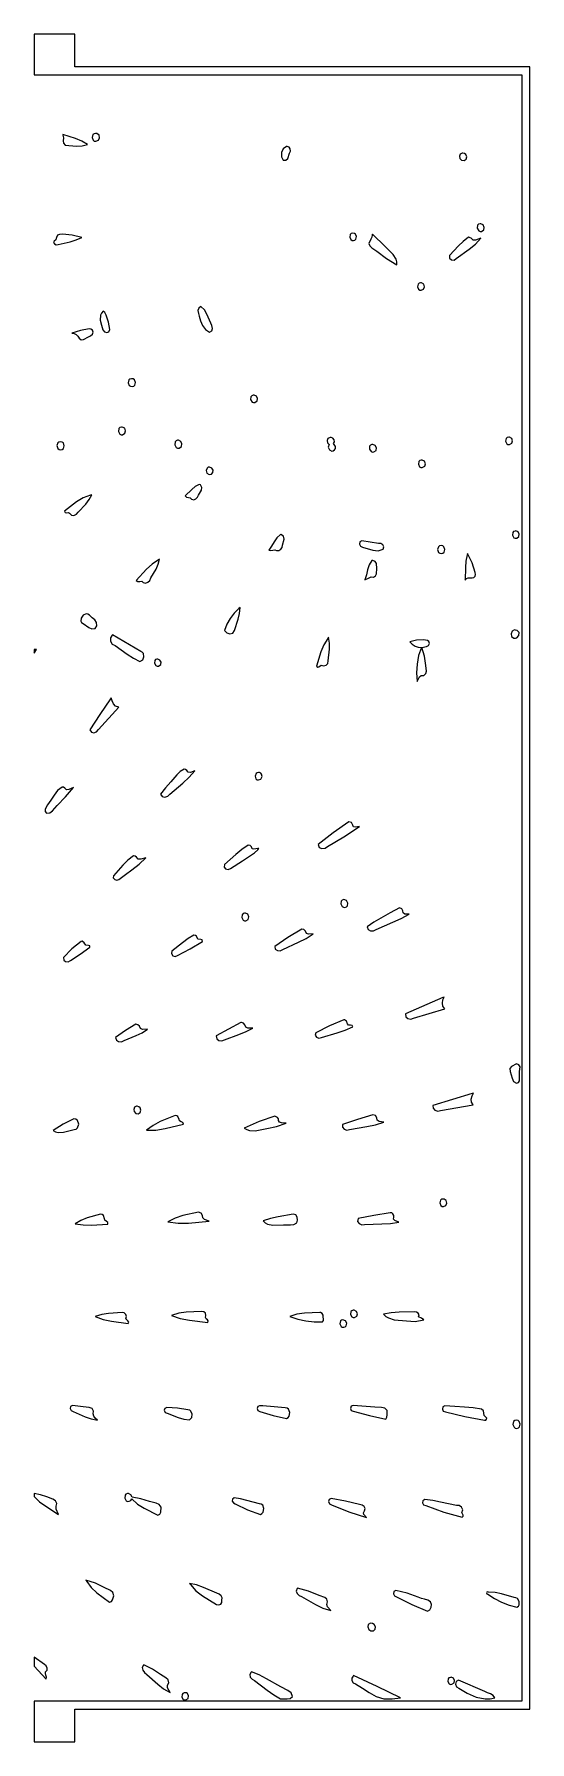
# Model space of a CAD drawing. Extents: x 0 to 6.1, y 0 to 21.
import ezdxf

# ---------------------------------------------------------------- set-up
doc = ezdxf.new("R2010")
doc.units = 0
doc.layers.add('Layer_1', color=7, linetype='CONTINUOUS')

msp = doc.modelspace()

# ---------------------------------------------------------------- linework, layer by layer
at = {"layer": 'Layer_1', "color": 7}
for points in [[(0, 20.999979), (0, 20.500027), (5.99998, 20.500027), (5.99998, 0.500007), (0, 0.500007), (0, 0), (0.499954, 0), (0.499954, 0.400017), (6.099968, 0.400017), (6.099968, 20.600017), (0.499954, 20.600017), (0.499954, 20.999979), (0, 20.999979), (0, 20.999979)], [(0.353108, 19.767517), (0.354209, 19.760517), (0.354773, 19.756768), (0.359654, 19.725026), (0.356591, 19.689889), (0.359729, 19.657544), (0.383215, 19.634178), (0.521264, 19.624073), (0.590214, 19.62851), (0.657555, 19.644596), (0.585976, 19.685523), (0.510544, 19.718533), (0.353119, 19.767517), (0.353108, 19.767517)], [(0.756268, 19.779533), (0.737193, 19.775683), (0.723944, 19.76453), (0.714374, 19.730189), (0.726457, 19.696253), (0.740274, 19.685606), (0.75909, 19.682464), (0.790808, 19.695329), (0.804418, 19.725719), (0.798259, 19.758488), (0.770667, 19.778486), (0.756389, 19.779533), (0.756389, 19.779533), (0.756268, 19.779533)], [(3.113704, 19.619957), (3.105602, 19.61946), (3.064899, 19.590515), (3.04317, 19.544488), (3.042074, 19.493337), (3.063268, 19.449024), (3.096869, 19.450902), (3.120159, 19.472853), (3.14369, 19.537163), (3.152627, 19.562045), (3.150517, 19.588938), (3.137497, 19.610642), (3.113704, 19.619956), (3.113704, 19.619957)], [(5.267689, 19.537495), (5.243891, 19.524731), (5.234812, 19.499303), (5.240201, 19.471184), (5.259807, 19.450348), (5.289772, 19.446248), (5.314364, 19.463181), (5.324977, 19.490965), (5.313, 19.519415), (5.296751, 19.532453), (5.276565, 19.537495), (5.267689, 19.537495), (5.267689, 19.537495)], [(0.347763, 18.538803), (0.312759, 18.538306), (0.287334, 18.526249), (0.277105, 18.500043), (0.268236, 18.472354), (0.246891, 18.455844), (0.240326, 18.435886), (0.251713, 18.419549), (0.27243, 18.411217), (0.293853, 18.415275), (0.445007, 18.445428), (0.518282, 18.469071), (0.588752, 18.500327), (0.469397, 18.52725), (0.347763, 18.538802), (0.347763, 18.538803)], [(3.921732, 18.552749), (3.902977, 18.549048), (3.890581, 18.538314), (3.883422, 18.505427), (3.897361, 18.473449), (3.911338, 18.463852), (3.929504, 18.461743), (3.947822, 18.467423), (3.96025, 18.478888), (3.968195, 18.510859), (3.954851, 18.541024), (3.940669, 18.55023), (3.921732, 18.552749), (3.921732, 18.552749)], [(4.162944, 18.541283), (4.161223, 18.534448), (4.160066, 18.529487), (4.156057, 18.502851), (4.143158, 18.478127), (4.118229, 18.427017), (4.12989, 18.394989), (4.1555, 18.371278), (4.215186, 18.331711), (4.335469, 18.242032), (4.463731, 18.164252), (4.463345, 18.199989), (4.454704, 18.232679), (4.419083, 18.290582), (4.319422, 18.388101), (4.163043, 18.541283), (4.163043, 18.541283), (4.162944, 18.541283)], [(5.343977, 18.501651), (5.279976, 18.45208), (5.221273, 18.395806), (5.110043, 18.27703), (5.11024, 18.244538), (5.134178, 18.224508), (5.167091, 18.221562), (5.194213, 18.24032), (5.353973, 18.355607), (5.430141, 18.417554), (5.496334, 18.490406), (5.432864, 18.467651), (5.402166, 18.468522), (5.378537, 18.491123), (5.343977, 18.501651), (5.343977, 18.501651)], [(5.496608, 18.669165), (5.486798, 18.669052), (5.467736, 18.662925), (5.456063, 18.649928), (5.452388, 18.61375), (5.470768, 18.58137), (5.486666, 18.573119), (5.506201, 18.573637), (5.534259, 18.592906), (5.539484, 18.624096), (5.525669, 18.653938), (5.496608, 18.669163), (5.496608, 18.669165)], [(4.755831, 17.940513), (4.737385, 17.937189), (4.725, 17.926762), (4.717308, 17.8943), (4.730545, 17.862523), (4.744321, 17.852954), (4.7625, 17.850831), (4.791701, 17.864955), (4.802904, 17.89454), (4.794856, 17.924582), (4.766304, 17.940073), (4.755831, 17.940513), (4.755831, 17.940513)], [(2.052176, 17.650188), (2.024669, 17.631403), (2.016288, 17.600472), (2.020835, 17.565323), (2.03211, 17.533882), (2.04752, 17.474349), (2.071555, 17.416181), (2.107756, 17.367171), (2.15966, 17.335114), (2.1874, 17.352423), (2.195286, 17.382325), (2.188639, 17.416031), (2.172781, 17.444751), (2.124914, 17.556295), (2.09594, 17.609316), (2.052176, 17.650188), (2.052176, 17.650188)], [(0.847934, 17.594295), (0.827296, 17.570722), (0.815568, 17.543756), (0.812675, 17.483334), (0.826932, 17.420404), (0.846015, 17.362344), (0.865227, 17.338778), (0.894188, 17.330953), (0.920931, 17.340187), (0.933492, 17.367801), (0.913626, 17.457188), (0.886584, 17.545292), (0.871925, 17.575228), (0.847999, 17.594295), (0.847999, 17.594295), (0.847934, 17.594295)], [(0.678877, 17.376014), (0.570152, 17.355221), (0.464566, 17.323648), (0.493737, 17.319564), (0.519062, 17.306952), (0.539271, 17.287005), (0.553091, 17.26092), (0.579205, 17.242943), (0.6094, 17.246094), (0.66719, 17.276079), (0.693119, 17.288423), (0.716415, 17.308592), (0.727418, 17.333477), (0.716469, 17.359974), (0.699208, 17.372031), (0.678877, 17.376014), (0.678877, 17.376014)], [(1.198618, 16.762622), (1.179287, 16.758786), (1.16616, 16.747588), (1.157563, 16.713239), (1.170926, 16.679838), (1.185249, 16.669825), (1.204349, 16.667647), (1.224901, 16.671934), (1.238883, 16.68321), (1.248124, 16.717084), (1.234045, 16.749983), (1.218877, 16.76004), (1.198618, 16.762622), (1.198618, 16.762622)], [(2.707019, 16.55983), (2.697043, 16.559547), (2.678542, 16.553897), (2.667348, 16.541472), (2.664253, 16.506682), (2.682499, 16.475945), (2.697982, 16.468587), (2.716829, 16.47003), (2.744715, 16.489396), (2.749972, 16.518801), (2.736205, 16.546269), (2.707019, 16.559823), (2.707019, 16.55983)], [(0.323729, 15.987558), (0.304117, 15.98427), (0.290597, 15.973609), (0.280911, 15.939712), (0.292839, 15.904946), (0.306335, 15.893201), (0.324547, 15.888394), (0.345038, 15.892662), (0.359663, 15.904136), (0.37128, 15.938937), (0.359326, 15.973258), (0.344487, 15.984131), (0.323729, 15.987558), (0.323729, 15.987558)], [(1.085288, 16.168301), (1.074872, 16.167751), (1.056085, 16.162395), (1.044023, 16.150096), (1.038393, 16.114918), (1.054611, 16.082701), (1.069862, 16.074106), (1.089313, 16.073934), (1.117903, 16.092172), (1.12561, 16.123511), (1.114163, 16.153654), (1.085288, 16.168302), (1.085288, 16.168301)], [(1.774692, 16.00663), (1.764276, 16.006023), (1.745693, 15.999226), (1.734174, 15.985743), (1.730241, 15.949124), (1.7483, 15.916977), (1.764271, 15.909084), (1.784175, 15.910112), (1.811481, 15.930791), (1.817448, 15.962761), (1.804407, 15.992535), (1.774692, 16.00663), (1.774692, 16.00663)], [(3.655605, 16.041246), (3.640777, 16.041077), (3.614682, 16.028779), (3.60443, 16.002486), (3.609265, 15.973372), (3.62843, 15.952607), (3.618781, 15.920191), (3.634102, 15.88953), (3.663192, 15.873843), (3.6794, 15.875746), (3.694851, 15.886351), (3.707261, 15.905537), (3.706289, 15.927778), (3.685427, 15.964734), (3.694813, 15.987715), (3.691215, 16.011454), (3.677267, 16.03096), (3.655605, 16.041242), (3.655605, 16.041246)], [(5.850269, 16.045049), (5.839629, 16.044937), (5.821893, 16.040302), (5.809833, 16.028772), (5.802106, 15.995021), (5.81518, 15.963669), (5.829122, 15.955138), (5.847788, 15.954702), (5.877914, 15.970359), (5.887967, 16.000052), (5.878552, 16.029655), (5.850272, 16.045047), (5.850269, 16.045049)], [(4.165975, 15.953493), (4.156496, 15.95338), (4.138019, 15.946619), (4.127241, 15.933447), (4.125668, 15.898022), (4.145559, 15.8674), (4.16161, 15.860233), (4.180693, 15.861878), (4.207742, 15.881969), (4.210898, 15.911782), (4.195272, 15.939547), (4.165975, 15.95349), (4.165975, 15.953493)], [(4.774571, 15.762276), (4.764154, 15.761994), (4.746306, 15.756981), (4.734609, 15.745337), (4.728385, 15.711796), (4.742926, 15.680657), (4.757184, 15.672016), (4.775674, 15.671209), (4.805536, 15.687415), (4.814097, 15.717493), (4.803172, 15.747193), (4.774573, 15.762269), (4.774571, 15.762276)], [(2.158946, 15.67557), (2.140818, 15.673437), (2.127885, 15.664575), (2.117149, 15.63478), (2.125823, 15.602422), (2.152991, 15.583737), (2.181269, 15.588697), (2.199107, 15.609409), (2.20272, 15.636867), (2.188326, 15.662065), (2.158946, 15.67557), (2.158946, 15.67557)], [(0.70991, 15.33525), (0.693318, 15.329848), (0.604325, 15.296913), (0.522301, 15.249911), (0.371794, 15.134222), (0.382915, 15.117782), (0.401228, 15.115187), (0.421112, 15.11617), (0.436948, 15.110464), (0.458329, 15.085088), (0.490215, 15.081761), (0.522064, 15.09561), (0.543334, 15.121764), (0.635586, 15.221793), (0.676314, 15.276096), (0.70991, 15.33525), (0.70991, 15.33525)], [(2.02996, 15.46247), (1.981708, 15.436418), (1.940163, 15.400171), (1.859912, 15.323564), (1.876202, 15.307415), (1.898932, 15.303501), (1.921472, 15.299463), (1.93719, 15.282939), (1.964452, 15.274494), (1.990101, 15.283828), (2.010834, 15.304445), (2.023347, 15.329848), (2.060249, 15.391499), (2.064327, 15.425591), (2.048425, 15.457068), (2.02996, 15.46247), (2.02996, 15.46247)], [(3.034165, 14.849298), (3.031343, 14.847424), (2.985634, 14.807039), (2.95233, 14.756113), (2.922387, 14.702156), (2.886758, 14.65268), (2.911941, 14.649358), (2.936832, 14.655872), (2.961009, 14.660129), (2.984048, 14.650035), (3.012538, 14.649862), (3.035538, 14.664705), (3.050404, 14.688915), (3.054494, 14.716843), (3.07471, 14.791357), (3.067764, 14.826449), (3.037352, 14.848252), (3.034154, 14.849299), (3.034165, 14.849298)], [(4.032967, 14.77086), (4.009267, 14.755331), (4.003921, 14.728189), (4.015482, 14.702911), (4.042503, 14.692974), (4.167474, 14.652873), (4.231808, 14.647776), (4.293966, 14.665413), (4.302938, 14.693489), (4.29048, 14.718556), (4.265241, 14.735228), (4.235871, 14.738118), (4.032967, 14.77086), (4.032967, 14.77086)], [(5.006577, 14.710116), (4.987316, 14.706889), (4.97397, 14.695878), (4.964447, 14.661054), (4.976858, 14.626742), (4.990929, 14.616371), (5.010051, 14.61404), (5.030429, 14.618655), (5.044755, 14.630116), (5.055464, 14.66411), (5.042598, 14.697088), (5.027455, 14.707279), (5.006577, 14.710116), (5.006577, 14.710116)], [(5.92766, 14.89108), (5.917517, 14.889977), (5.900046, 14.883298), (5.889387, 14.870649), (5.886302, 14.836863), (5.903854, 14.807462), (5.918992, 14.800293), (5.937637, 14.801286), (5.964395, 14.820718), (5.969942, 14.851034), (5.956842, 14.878925), (5.92766, 14.891079), (5.92766, 14.89108)], [(1.543239, 14.541996), (1.529072, 14.533562), (1.450528, 14.482689), (1.381759, 14.419719), (1.257433, 14.279617), (1.277604, 14.267906), (1.301032, 14.271005), (1.323524, 14.273187), (1.340886, 14.258726), (1.371858, 14.24898), (1.400926, 14.259462), (1.4242, 14.282958), (1.43779, 14.312249), (1.501352, 14.4225), (1.526874, 14.480531), (1.543239, 14.541996), (1.543239, 14.541996)], [(4.166912, 14.527388), (4.156496, 14.526892), (4.12287, 14.473381), (4.103916, 14.41335), (4.089671, 14.351138), (4.070175, 14.291082), (4.121643, 14.315903), (4.147147, 14.325589), (4.175292, 14.322611), (4.20225, 14.33815), (4.214346, 14.365178), (4.215364, 14.427618), (4.210907, 14.49039), (4.195658, 14.516156), (4.166912, 14.527388), (4.166912, 14.527388)], [(5.33389, 14.612937), (5.329976, 14.596235), (5.31261, 14.519628), (5.307481, 14.441463), (5.304841, 14.284192), (5.318365, 14.306212), (5.339032, 14.316171), (5.388294, 14.31473), (5.41129, 14.318751), (5.426578, 14.334094), (5.431902, 14.355685), (5.425005, 14.37845), (5.390973, 14.500312), (5.33389, 14.612937), (5.33389, 14.612937)], [(0.638748, 13.870561), (0.602777, 13.853301), (0.579063, 13.819123), (0.575917, 13.780747), (0.584655, 13.763959), (0.601653, 13.750892), (0.67164, 13.703842), (0.70863, 13.687143), (0.749819, 13.69147), (0.771219, 13.725062), (0.767436, 13.763874), (0.745459, 13.798978), (0.712281, 13.821447), (0.680235, 13.854833), (0.661501, 13.867178), (0.638748, 13.870561), (0.638748, 13.870561)], [(2.533441, 13.950983), (2.520321, 13.93858), (2.46206, 13.880785), (2.411686, 13.815252), (2.371409, 13.74368), (2.343438, 13.667768), (2.36965, 13.639751), (2.407194, 13.627132), (2.443452, 13.634143), (2.465807, 13.665011), (2.510482, 13.805572), (2.527064, 13.877155), (2.533441, 13.950982), (2.533441, 13.950983)], [(5.912666, 13.673005), (5.882814, 13.657917), (5.869579, 13.625948), (5.875778, 13.592593), (5.904233, 13.573345), (5.923457, 13.57144), (5.940136, 13.57728), (5.962846, 13.604561), (5.966337, 13.639908), (5.944582, 13.668044), (5.923085, 13.672178), (5.912666, 13.673005), (5.912666, 13.673005)], [(0.965564, 13.61419), (0.961926, 13.608127), (0.938634, 13.574861), (0.938984, 13.535075), (0.959225, 13.500271), (0.995607, 13.481954), (1.145107, 13.376409), (1.220865, 13.325462), (1.301253, 13.283351), (1.335992, 13.304918), (1.351116, 13.344036), (1.343734, 13.383941), (1.3307, 13.39895), (1.310956, 13.40787), (0.965564, 13.61419), (0.965564, 13.61419)], [(3.623524, 13.584535), (3.613768, 13.570203), (3.564211, 13.4909), (3.527649, 13.404628), (3.475798, 13.225914), (3.490008, 13.215041), (3.504365, 13.22144), (3.533566, 13.240742), (3.563607, 13.231708), (3.593713, 13.239485), (3.615078, 13.260749), (3.618893, 13.29217), (3.633538, 13.438481), (3.633711, 13.511768), (3.623524, 13.584535), (3.623524, 13.584535)], [(4.789675, 13.549974), (4.706001, 13.547587), (4.624973, 13.528366), (4.652801, 13.498019), (4.6873, 13.475748), (4.726175, 13.46223), (4.767131, 13.458141), (4.730857, 13.358178), (4.71141, 13.25382), (4.70614, 13.147415), (4.712394, 13.041312), (4.740893, 13.095696), (4.76351, 13.113321), (4.79403, 13.114348), (4.820789, 13.135953), (4.827675, 13.168017), (4.819495, 13.237655), (4.804198, 13.350718), (4.771926, 13.458086), (4.829389, 13.46938), (4.8537, 13.483498), (4.866129, 13.50753), (4.857882, 13.530281), (4.838401, 13.5438), (4.789675, 13.549974), (4.789675, 13.549974)], [(0, 13.433226), (0, 13.386483), (0.03098, 13.431683), (0, 13.433227), (0, 13.433226)], [(1.520309, 13.315597), (1.510826, 13.31466), (1.49399, 13.308573), (1.483773, 13.296461), (1.480976, 13.263635), (1.497996, 13.235142), (1.512551, 13.228444), (1.530395, 13.229938), (1.557928, 13.247082), (1.562673, 13.275946), (1.548758, 13.303221), (1.520309, 13.315597), (1.520309, 13.315597)], [(0.949909, 12.837638), (0.94098, 12.82474), (0.809507, 12.635594), (0.684829, 12.44396), (0.704246, 12.416294), (0.736123, 12.410109), (0.768963, 12.42165), (0.791269, 12.447157), (1.040531, 12.725576), (1.002765, 12.736611), (0.976149, 12.763701), (0.959068, 12.799744), (0.949909, 12.837638), (0.949909, 12.837638)], [(1.845138, 11.96093), (1.797019, 11.930802), (1.757657, 11.889675), (1.681373, 11.803889), (1.61524, 11.730323), (1.555033, 11.65484), (1.575662, 11.625503), (1.609128, 11.618606), (1.644362, 11.629811), (1.670293, 11.654784), (1.831509, 11.790771), (1.909017, 11.861919), (1.977209, 11.942188), (1.922269, 11.921759), (1.896106, 11.92396), (1.879479, 11.946763), (1.863906, 11.957905), (1.845138, 11.960929), (1.845138, 11.96093)], [(2.762747, 11.919093), (2.744652, 11.916733), (2.73135, 11.906862), (2.719645, 11.874533), (2.728678, 11.841995), (2.741298, 11.831862), (2.759496, 11.829135), (2.789795, 11.840289), (2.804163, 11.869683), (2.799312, 11.90121), (2.788651, 11.912739), (2.771953, 11.918762), (2.762747, 11.919092), (2.762747, 11.919093)], [(0.343682, 11.741602), (0.288714, 11.697204), (0.245974, 11.640356), (0.207192, 11.579424), (0.164098, 11.522769), (0.135182, 11.470338), (0.134439, 11.442615), (0.153678, 11.420684), (0.194639, 11.425283), (0.226593, 11.450243), (0.283822, 11.512792), (0.387526, 11.620618), (0.482699, 11.735869), (0.426582, 11.711518), (0.398688, 11.708886), (0.377472, 11.728042), (0.361826, 11.738264), (0.343682, 11.741602), (0.343682, 11.741602)], [(3.873113, 11.315016), (3.680215, 11.179129), (3.493603, 11.033897), (3.509105, 10.99988), (3.541832, 10.98627), (3.579686, 10.991016), (3.61057, 11.012068), (3.810938, 11.128694), (4.005295, 11.254658), (3.953793, 11.248543), (3.930817, 11.252795), (3.920134, 11.27384), (3.904254, 11.303617), (3.873113, 11.315016), (3.873113, 11.315016)], [(2.634203, 11.025463), (2.556259, 10.972534), (2.48301, 10.912758), (2.340517, 10.78833), (2.336521, 10.757801), (2.355621, 10.735377), (2.385648, 10.727082), (2.414434, 10.738941), (2.565823, 10.833416), (2.713191, 10.934071), (2.753733, 10.970645), (2.765796, 10.985622), (2.751667, 10.984618), (2.704645, 10.975794), (2.684424, 10.983109), (2.675213, 11.004572), (2.657534, 11.020658), (2.634203, 11.025463), (2.634203, 11.025463)], [(1.222705, 10.894274), (1.154947, 10.840643), (1.093061, 10.779731), (0.976478, 10.650967), (0.974489, 10.623051), (0.990984, 10.603014), (1.016983, 10.595571), (1.043505, 10.605437), (1.12306, 10.66451), (1.202255, 10.724499), (1.292164, 10.793386), (1.375723, 10.869745), (1.311286, 10.852845), (1.281016, 10.855081), (1.261347, 10.879501), (1.243719, 10.891448), (1.222705, 10.894274), (1.222705, 10.894274)], [(3.809173, 10.356673), (3.790303, 10.35121), (3.778459, 10.338879), (3.773691, 10.303683), (3.790551, 10.271224), (3.805741, 10.262316), (3.824718, 10.261644), (3.843664, 10.26893), (3.8555, 10.281469), (3.860125, 10.314426), (3.843161, 10.344749), (3.809173, 10.356673), (3.809173, 10.356673)], [(2.589719, 10.190813), (2.571591, 10.18447), (2.560034, 10.171573), (2.555009, 10.136025), (2.571404, 10.103975), (2.586622, 10.095452), (2.605981, 10.095232), (2.63472, 10.113128), (2.642685, 10.14563), (2.630796, 10.176772), (2.599972, 10.190592), (2.589719, 10.190818), (2.589719, 10.190813)], [(4.496099, 10.256297), (4.380894, 10.196379), (4.267784, 10.130455), (4.179926, 10.078761), (4.09757, 10.023298), (4.109907, 9.989327), (4.140489, 9.973397), (4.177764, 9.974205), (4.210183, 9.990446), (4.414478, 10.078267), (4.516017, 10.123609), (4.613396, 10.176647), (4.561186, 10.179773), (4.542057, 10.194102), (4.537826, 10.220468), (4.523111, 10.245521), (4.496099, 10.256297), (4.496099, 10.256297)], [(1.966572, 9.919945), (1.894653, 9.877223), (1.826951, 9.827735), (1.695648, 9.723437), (1.689115, 9.692998), (1.706397, 9.667561), (1.735379, 9.656461), (1.763945, 9.669032), (1.919505, 9.75279), (2.070916, 9.843547), (2.066067, 9.861968), (2.050388, 9.867526), (2.015298, 9.872762), (1.999571, 9.906331), (1.984901, 9.917227), (1.966572, 9.919945), (1.966572, 9.919945)], [(3.293127, 9.993753), (3.122409, 9.89309), (2.959862, 9.781976), (2.966871, 9.748899), (2.993779, 9.730655), (3.02852, 9.728397), (3.059024, 9.743281), (3.251521, 9.832328), (3.345967, 9.880165), (3.435065, 9.937474), (3.375272, 9.933091), (3.34965, 9.941123), (3.338932, 9.96713), (3.320241, 9.987616), (3.293127, 9.993753), (3.293127, 9.993753)], [(0.589579, 9.844209), (0.578832, 9.843712), (0.464516, 9.750876), (0.362921, 9.643621), (0.364268, 9.612973), (0.387652, 9.594645), (0.419355, 9.591943), (0.445657, 9.608178), (0.566845, 9.687795), (0.683949, 9.771723), (0.683398, 9.787808), (0.670686, 9.794691), (0.637427, 9.797741), (0.616999, 9.826224), (0.589579, 9.844208), (0.589579, 9.844209)], [(5.044226, 9.159268), (5.029014, 9.152874), (4.569133, 8.951736), (4.573729, 8.916611), (4.599401, 8.894612), (4.634771, 8.887904), (4.668464, 8.898654), (5.054865, 9.015126), (5.030589, 9.046029), (5.024103, 9.083512), (5.030338, 9.122837), (5.044226, 9.159268), (5.044226, 9.159268)], [(1.251644, 8.82446), (1.12485, 8.747745), (1.002606, 8.663285), (1.011722, 8.629119), (1.040092, 8.61102), (1.07604, 8.60938), (1.107889, 8.62459), (1.25508, 8.687374), (1.327577, 8.720831), (1.395456, 8.76311), (1.334213, 8.761341), (1.308403, 8.772456), (1.296845, 8.799876), (1.277885, 8.818867), (1.251644, 8.82446), (1.251644, 8.82446)], [(2.552514, 8.844855), (2.544905, 8.844138), (2.390515, 8.765483), (2.239532, 8.680317), (2.246703, 8.645628), (2.273924, 8.62562), (2.309692, 8.621536), (2.342501, 8.634622), (2.52054, 8.698777), (2.608521, 8.733699), (2.692355, 8.777827), (2.630276, 8.778327), (2.604146, 8.788193), (2.59402, 8.81542), (2.577633, 8.836356), (2.552514, 8.844855), (2.552514, 8.844855)], [(3.819813, 8.880409), (3.809119, 8.880352), (3.63327, 8.806251), (3.464554, 8.718515), (3.45883, 8.688946), (3.476042, 8.665193), (3.504971, 8.65406), (3.534393, 8.662347), (3.730216, 8.720912), (3.827073, 8.753412), (3.920685, 8.793701), (3.913665, 8.808851), (3.891818, 8.811491), (3.867991, 8.814414), (3.855034, 8.830412), (3.845138, 8.862849), (3.819813, 8.880407), (3.819813, 8.880409)], [(5.933612, 8.336084), (5.872925, 8.304364), (5.854053, 8.278282), (5.855947, 8.244747), (5.880741, 8.160132), (5.898955, 8.121824), (5.934383, 8.098289), (5.960074, 8.107762), (5.973, 8.13028), (5.97093, 8.185326), (5.97361, 8.244838), (5.982174, 8.30268), (5.963174, 8.32731), (5.933612, 8.336084), (5.933612, 8.336084)], [(1.260077, 7.815516), (1.235995, 7.803164), (1.22623, 7.777927), (1.230758, 7.749642), (1.24955, 7.728148), (1.279089, 7.723214), (1.303009, 7.739744), (1.313801, 7.767563), (1.303954, 7.796499), (1.288835, 7.81047), (1.268953, 7.815351), (1.260077, 7.81552), (1.260077, 7.815516)], [(5.40792, 7.976912), (5.391822, 7.972337), (4.907469, 7.826485), (4.908286, 7.790858), (4.931566, 7.76605), (4.966196, 7.75542), (5.001065, 7.762324), (5.402682, 7.832769), (5.38091, 7.865829), (5.378355, 7.903842), (5.389274, 7.942353), (5.40792, 7.976912), (5.40792, 7.976912)], [(0.490528, 7.661506), (0.358251, 7.5957), (0.232833, 7.517308), (0.263514, 7.501115), (0.295366, 7.493344), (0.361225, 7.496418), (0.492071, 7.530482), (0.517741, 7.535249), (0.53553, 7.549893), (0.548447, 7.595695), (0.532789, 7.641647), (0.514858, 7.656478), (0.490519, 7.661506), (0.490528, 7.661506)], [(1.736934, 7.702186), (1.551576, 7.626846), (1.463548, 7.579648), (1.383109, 7.520175), (1.498231, 7.523253), (1.611667, 7.541557), (1.836098, 7.594038), (1.830792, 7.616081), (1.810654, 7.626276), (1.790436, 7.635607), (1.784892, 7.655057), (1.769761, 7.68846), (1.755175, 7.699151), (1.736934, 7.702186), (1.736934, 7.702186)], [(2.960246, 7.692595), (2.770058, 7.628199), (2.585861, 7.548507), (2.617307, 7.529051), (2.650668, 7.518091), (2.721129, 7.515372), (2.862958, 7.542719), (2.983648, 7.566022), (3.099703, 7.606109), (3.0456, 7.613017), (3.020961, 7.621262), (3.00699, 7.641938), (3.006314, 7.66142), (2.995958, 7.677933), (2.960246, 7.692595), (2.960246, 7.692595)], [(4.167629, 7.711226), (3.978566, 7.655182), (3.793905, 7.591337), (3.79294, 7.557614), (3.814499, 7.533412), (3.847452, 7.522573), (3.880666, 7.528939), (4.094658, 7.565691), (4.200911, 7.587271), (4.304882, 7.618346), (4.244605, 7.630267), (4.221041, 7.644468), (4.217072, 7.672916), (4.199748, 7.701474), (4.167629, 7.711226), (4.167629, 7.711226)], [(2.021913, 6.514317), (1.828429, 6.470689), (1.734322, 6.440633), (1.645655, 6.396412), (1.772529, 6.379535), (1.900322, 6.377751), (2.155032, 6.403137), (2.097076, 6.425432), (2.074981, 6.443034), (2.072626, 6.472149), (2.055355, 6.503101), (2.021913, 6.514317), (2.021913, 6.514317)], [(5.030941, 6.675382), (5.011769, 6.671784), (4.998983, 6.661018), (4.9912, 6.627671), (5.004859, 6.594726), (5.018875, 6.584461), (5.037226, 6.581565), (5.0675, 6.59486), (5.079381, 6.624551), (5.072059, 6.655982), (5.044722, 6.6745), (5.030941, 6.675381), (5.030941, 6.675382)], [(0.81602, 6.487032), (0.653987, 6.442313), (0.575727, 6.412274), (0.502875, 6.37034), (0.60358, 6.355919), (0.705115, 6.353987), (0.908349, 6.365654), (0.906328, 6.388109), (0.888397, 6.401306), (0.86997, 6.413682), (0.866456, 6.433674), (0.85288, 6.472103), (0.83668, 6.484168), (0.81602, 6.487032), (0.81602, 6.487032)], [(3.186357, 6.49078), (3.001288, 6.45595), (2.909407, 6.43585), (2.819521, 6.408043), (2.844049, 6.383777), (2.872201, 6.367338), (2.936042, 6.352581), (3.07049, 6.358047), (3.155438, 6.356939), (3.196631, 6.362614), (3.231665, 6.383073), (3.241675, 6.416784), (3.238432, 6.45261), (3.220479, 6.480595), (3.186357, 6.49078), (3.186357, 6.49078)], [(4.379903, 6.506876), (4.181139, 6.473084), (3.985508, 6.433729), (3.981049, 6.400196), (3.999889, 6.373638), (4.031493, 6.359019), (4.065324, 6.361299), (4.277958, 6.368633), (4.384013, 6.374962), (4.488877, 6.391837), (4.437942, 6.410451), (4.421493, 6.427462), (4.425487, 6.453187), (4.424893, 6.473402), (4.415638, 6.491302), (4.399912, 6.503566), (4.379903, 6.506876), (4.379903, 6.506876)], [(1.082091, 5.279981), (0.91467, 5.268976), (0.832079, 5.25671), (0.75252, 5.230371), (0.850853, 5.195494), (0.952336, 5.172023), (1.159095, 5.143334), (1.163475, 5.162135), (1.153505, 5.176428), (1.130156, 5.203362), (1.135096, 5.229972), (1.12728, 5.255824), (1.108885, 5.2746), (1.082091, 5.279981), (1.082091, 5.279981)], [(2.061216, 5.294037), (1.872708, 5.283539), (1.779352, 5.270932), (1.689365, 5.242222), (1.798251, 5.206006), (1.910552, 5.183506), (2.13866, 5.157004), (2.143018, 5.175869), (2.132801, 5.19009), (2.118224, 5.202776), (2.109501, 5.217032), (2.11441, 5.243926), (2.106758, 5.270288), (2.088406, 5.289273), (2.061216, 5.294037), (2.061216, 5.294037)], [(3.522596, 5.27932), (3.515044, 5.27899), (3.327132, 5.27079), (3.234431, 5.258663), (3.145401, 5.228774), (3.242806, 5.197206), (3.343063, 5.176101), (3.444933, 5.165541), (3.547181, 5.165605), (3.561264, 5.181632), (3.560451, 5.202123), (3.555456, 5.224324), (3.556993, 5.245476), (3.545581, 5.268434), (3.522596, 5.27932), (3.522596, 5.27932)], [(3.937, 5.307211), (3.927077, 5.306881), (3.908424, 5.302035), (3.896893, 5.290205), (3.892819, 5.256), (3.910105, 5.225076), (3.925274, 5.217348), (3.944002, 5.218245), (3.972508, 5.236033), (3.978637, 5.265342), (3.965698, 5.293344), (3.937, 5.307211), (3.937, 5.307211)], [(4.681801, 5.288359), (4.490339, 5.281869), (4.394908, 5.275566), (4.300528, 5.259696), (4.327736, 5.231989), (4.358982, 5.2122), (4.430027, 5.190458), (4.58137, 5.176903), (4.688519, 5.168974), (4.79425, 5.187652), (4.765142, 5.211239), (4.73053, 5.225961), (4.736406, 5.24933), (4.725882, 5.270344), (4.705501, 5.284766), (4.681801, 5.288359), (4.681801, 5.288359)], [(3.800464, 5.191291), (3.78183, 5.187172), (3.769436, 5.175831), (3.762164, 5.141643), (3.776233, 5.109045), (3.790516, 5.099692), (3.80923, 5.098356), (3.827295, 5.104282), (3.839403, 5.11597), (3.846714, 5.148358), (3.833091, 5.17898), (3.800464, 5.191291), (3.800464, 5.191291)], [(0.472172, 4.135328), (0.447651, 4.123013), (0.44418, 4.097879), (0.457172, 4.07288), (0.482038, 4.060969), (0.628291, 3.998794), (0.703386, 3.973366), (0.781126, 3.957616), (0.755177, 3.977997), (0.734397, 4.003828), (0.724635, 4.033659), (0.731737, 4.06604), (0.712435, 4.097732), (0.679116, 4.111002), (0.60391, 4.121658), (0.472172, 4.135328), (0.472172, 4.135328)], [(1.631487, 4.111404), (1.607045, 4.10112), (1.601646, 4.076795), (1.612338, 4.051971), (1.636172, 4.040187), (1.772277, 3.989993), (1.841726, 3.969829), (1.912552, 3.958883), (1.938902, 3.989811), (1.944855, 4.031533), (1.929738, 4.068308), (1.914066, 4.079921), (1.892873, 4.084395), (1.762455, 4.101585), (1.631487, 4.111404), (1.631487, 4.111404)], [(2.814396, 4.134004), (2.774984, 4.133618), (2.75104, 4.12316), (2.744595, 4.098435), (2.754157, 4.073801), (2.778235, 4.063613), (2.940336, 4.012788), (3.106098, 3.977568), (3.125842, 3.989), (3.139111, 4.006772), (3.146666, 4.051432), (3.129651, 4.091737), (3.112208, 4.104066), (3.088956, 4.107876), (2.951607, 4.120574), (2.814396, 4.134003), (2.814396, 4.134004)], [(3.927023, 4.137809), (3.902287, 4.126119), (3.893591, 4.100557), (3.901541, 4.075334), (3.926741, 4.064662), (4.126638, 4.011162), (4.329074, 3.967318), (4.341527, 3.992285), (4.346027, 4.020062), (4.343846, 4.075852), (4.3134, 4.102763), (4.273939, 4.110703), (4.190444, 4.11587), (3.927071, 4.137809), (3.927071, 4.137809), (3.927023, 4.137809)], [(5.055195, 4.130642), (5.029648, 4.11879), (5.02352, 4.091898), (5.03476, 4.065816), (5.061314, 4.056393), (5.29987, 4.001212), (5.540098, 3.9553), (5.556398, 3.95756), (5.567573, 3.968021), (5.569297, 3.981464), (5.557243, 3.992673), (5.536493, 4.011247), (5.532332, 4.040906), (5.527948, 4.071143), (5.506531, 4.09145), (5.402675, 4.105866), (5.297675, 4.113609), (5.176615, 4.124938), (5.055195, 4.130642), (5.055195, 4.130642)], [(5.934329, 3.954473), (5.914072, 3.950837), (5.900475, 3.939417), (5.891954, 3.903772), (5.90615, 3.868631), (5.92095, 3.857842), (5.940448, 3.855089), (5.960037, 3.860925), (5.973456, 3.873135), (5.982494, 3.907697), (5.96898, 3.940801), (5.954208, 3.951189), (5.934329, 3.954473), (5.934329, 3.954473)], [(0, 3.054284), (0, 3.015313), (0.067065, 2.95191), (0.142446, 2.898074), (0.298537, 2.797362), (0.271036, 2.86305), (0.269548, 2.897999), (0.280238, 2.931749), (0.26249, 2.965477), (0.230195, 2.983895), (0.157483, 3.01162), (0.080207, 3.038347), (0, 3.054284), (0, 3.054284)], [(1.159482, 3.053677), (1.149339, 3.053564), (1.130013, 3.047419), (1.118218, 3.034193), (1.114644, 2.997395), (1.133475, 2.964966), (1.149685, 2.957201), (1.169568, 2.9587), (1.190479, 2.969017), (1.203579, 2.987859), (1.272904, 2.922923), (1.352797, 2.871832), (1.522293, 2.786445), (1.547033, 2.800293), (1.558878, 2.82603), (1.564349, 2.884562), (1.539851, 2.917513), (1.502212, 2.933841), (1.420537, 2.957156), (1.312978, 2.988911), (1.205399, 3.007758), (1.190025, 3.038552), (1.159482, 3.053674), (1.159482, 3.053677)], [(2.462279, 2.999437), (2.44042, 2.985183), (2.438466, 2.960834), (2.45152, 2.93717), (2.474682, 2.924968), (2.626891, 2.852357), (2.783967, 2.79411), (2.803643, 2.806032), (2.817525, 2.823968), (2.827402, 2.868672), (2.8126, 2.909802), (2.795631, 2.92327), (2.772116, 2.928937), (2.618319, 2.969692), (2.541227, 2.989588), (2.462279, 2.999437), (2.462279, 2.999437)], [(3.654448, 2.992216), (3.629088, 2.980669), (3.623601, 2.9547), (3.634846, 2.928211), (3.659683, 2.915101), (3.872868, 2.830182), (4.090625, 2.759218), (4.058132, 2.79546), (4.053115, 2.817585), (4.064056, 2.839805), (4.073071, 2.868525), (4.060553, 2.893821), (4.035165, 2.911374), (4.005572, 2.916865), (3.830941, 2.958967), (3.654448, 2.992216), (3.654448, 2.992216)], [(4.80588, 2.979098), (4.784254, 2.963729), (4.780662, 2.938261), (4.792738, 2.914939), (4.818118, 2.906006), (5.04044, 2.826037), (5.266255, 2.761478), (5.278876, 2.773988), (5.277474, 2.789257), (5.263715, 2.820182), (5.273851, 2.853232), (5.259917, 2.884107), (5.231028, 2.905054), (5.196301, 2.908322), (5.001797, 2.948893), (4.90434, 2.967784), (4.805875, 2.979098), (4.80588, 2.979098)], [(0.63671, 1.988123), (0.646687, 1.973405), (0.703299, 1.896468), (0.772564, 1.83098), (0.925491, 1.716649), (0.950292, 1.724448), (0.96457, 1.745627), (0.981826, 1.796796), (0.96953, 1.835148), (0.938121, 1.859714), (0.863535, 1.896456), (0.753848, 1.951903), (0.63671, 1.988123), (0.63671, 1.988123)], [(1.910788, 1.94838), (1.922639, 1.933442), (1.989736, 1.856461), (2.07075, 1.795046), (2.244494, 1.687104), (2.271474, 1.68357), (2.29584, 1.69427), (2.311153, 1.714961), (2.310971, 1.741399), (2.315629, 1.771813), (2.300975, 1.797232), (2.275251, 1.816121), (2.246698, 1.826947), (2.082542, 1.899152), (1.99837, 1.929222), (1.910788, 1.94838), (1.910788, 1.94838)], [(3.23916, 1.88962), (3.23662, 1.885101), (3.224468, 1.853912), (3.234897, 1.824433), (3.259307, 1.800387), (3.289097, 1.785496), (3.464242, 1.687551), (3.55422, 1.643585), (3.650584, 1.616108), (3.608028, 1.661954), (3.600486, 1.690389), (3.611722, 1.719846), (3.602866, 1.753927), (3.576296, 1.774612), (3.508866, 1.79889), (3.376107, 1.850906), (3.239155, 1.88962), (3.23916, 1.88962)], [(4.449024, 1.862225), (4.425227, 1.84768), (4.422427, 1.821479), (4.435751, 1.795572), (4.460325, 1.781913), (4.648599, 1.688336), (4.841488, 1.606516), (4.869192, 1.624986), (4.885199, 1.655709), (4.888294, 1.69058), (4.877263, 1.7215), (4.843509, 1.743369), (4.804733, 1.755058), (4.764561, 1.764313), (4.726615, 1.778881), (4.589503, 1.826417), (4.449024, 1.862225), (4.449024, 1.862225)], [(5.581661, 1.843263), (5.571749, 1.839348), (5.568144, 1.830696), (5.571658, 1.821038), (5.583101, 1.814104), (5.665761, 1.76223), (5.752886, 1.717131), (5.844042, 1.681396), (5.938799, 1.657614), (5.958416, 1.668386), (5.969462, 1.684934), (5.969463, 1.725948), (5.946042, 1.761845), (5.927812, 1.771995), (5.906443, 1.77381), (5.750389, 1.820866), (5.671107, 1.838104), (5.589826, 1.84194), (5.581667, 1.843264), (5.581661, 1.843263)], [(4.138857, 1.457853), (4.110929, 1.443047), (4.105331, 1.413496), (4.118053, 1.383249), (4.145085, 1.366352), (4.175284, 1.365943), (4.195329, 1.386748), (4.199912, 1.41629), (4.183724, 1.442089), (4.163058, 1.454816), (4.138857, 1.457853), (4.138857, 1.457853)], [(0, 1.042954), (0, 0.932049), (0.148827, 0.772638), (0.150992, 0.795929), (0.145175, 0.819303), (0.138981, 0.841695), (0.14001, 0.862045), (0.160011, 0.880702), (0.160832, 0.907504), (0.147743, 0.933985), (0.126009, 0.951673), (0, 1.042954), (0, 1.042954)], [(1.350422, 0.947594), (1.347114, 0.942963), (1.330515, 0.912252), (1.336831, 0.880186), (1.357715, 0.851217), (1.384819, 0.829799), (1.521907, 0.707345), (1.593664, 0.650445), (1.6736, 0.60562), (1.641987, 0.663877), (1.640942, 0.695615), (1.656898, 0.724792), (1.648744, 0.762636), (1.621094, 0.78821), (1.55371, 0.829634), (1.455315, 0.894386), (1.350422, 0.947594), (1.350422, 0.947594)], [(2.674716, 0.859509), (2.671631, 0.856423), (2.653649, 0.827926), (2.659894, 0.797114), (2.681723, 0.769994), (2.71049, 0.752574), (2.867739, 0.634756), (2.947638, 0.577831), (3.032015, 0.528284), (3.111595, 0.527157), (3.149481, 0.534286), (3.179301, 0.556672), (3.161051, 0.602321), (3.123293, 0.632376), (3.034329, 0.678435), (2.858122, 0.776663), (2.76853, 0.822667), (2.674716, 0.859509), (2.674716, 0.859509)], [(3.930441, 0.81453), (3.92719, 0.80968), (3.907981, 0.783579), (3.90892, 0.752823), (3.926035, 0.726187), (3.955356, 0.712445), (4.039831, 0.661359), (4.122395, 0.605167), (4.208187, 0.556518), (4.302345, 0.528064), (4.40634, 0.530816), (4.509657, 0.542947), (4.221594, 0.682121), (3.930441, 0.81453), (3.930441, 0.81453)], [(5.130933, 0.79386), (5.121563, 0.793143), (5.103805, 0.787461), (5.09305, 0.77517), (5.090123, 0.741133), (5.107918, 0.711768), (5.123067, 0.705319), (5.141572, 0.707815), (5.167946, 0.725634), (5.172459, 0.754389), (5.158869, 0.781367), (5.130933, 0.793859), (5.130933, 0.79386)], [(5.221111, 0.759353), (5.220236, 0.759071), (5.220236, 0.759128), (5.191634, 0.740622), (5.185206, 0.708554), (5.198098, 0.676734), (5.227455, 0.658972), (5.328318, 0.598541), (5.437242, 0.550429), (5.551516, 0.527029), (5.609812, 0.52847), (5.668428, 0.540736), (5.648315, 0.571141), (5.61621, 0.58863), (5.579856, 0.601602), (5.546996, 0.618458), (5.221117, 0.759348), (5.221111, 0.759353)], [(1.847565, 0.603029), (1.846634, 0.601375), (1.83018, 0.594248), (1.820273, 0.581687), (1.817936, 0.549163), (1.835294, 0.521606), (1.850007, 0.515254), (1.86802, 0.516818), (1.895132, 0.534397), (1.900717, 0.565596), (1.886978, 0.59371), (1.873549, 0.601391), (1.856113, 0.602036), (1.847571, 0.60303), (1.847565, 0.603029)]]:
    msp.add_lwpolyline(points, dxfattribs=at)

doc.saveas('drawing.dxf')
